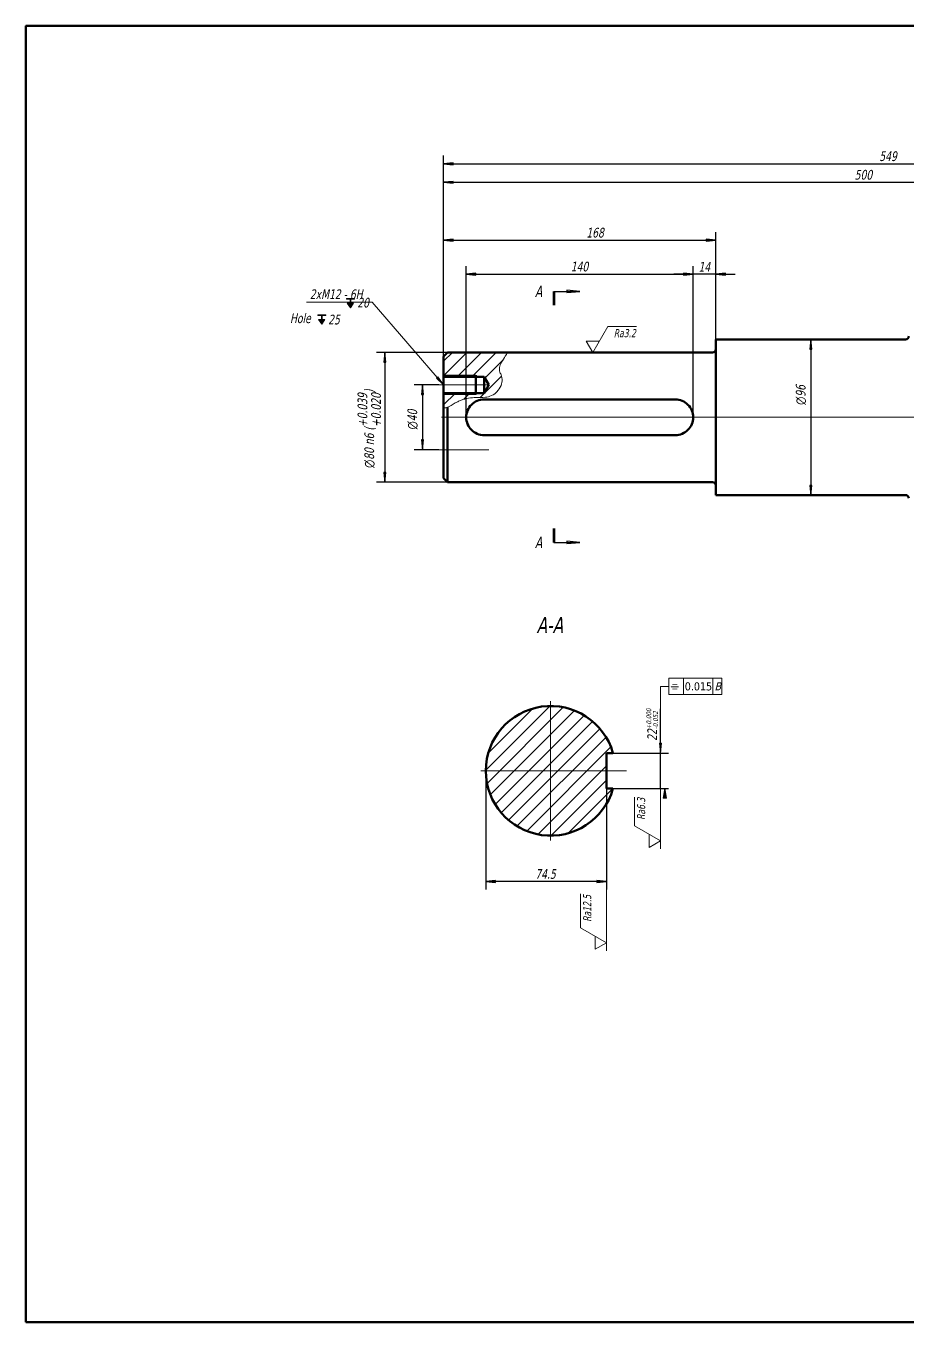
# Model space of a CAD drawing. Header units: millimetres. Extents: x 50 to 1238, y -20 to 820.
# Drawn here: x 50 to 594, y 20 to 820 of the extents above; entities that cross this region are included whole.
import ezdxf

# ---------------------------------------------------------------- set-up
doc = ezdxf.new("R2010")
doc.units = ezdxf.units.MM
doc.header["$LTSCALE"] = 2
doc.linetypes.add('CENTER2', pattern=[28.575, 19.05, -3.175, 3.175, -3.175])
for name, color, linetype, lineweight in [('Copy (1) of Section Line (ISO)', 7, 'Continuous', 30), ('剖面线 (ISO)', 7, 'Continuous', 18), ('副本(1) 可见窄的 (ISO)', 7, 'Continuous', 15), ('副本(1) 符号 (ISO)', 7, 'Continuous', 15), ('可见 (ISO)', 7, 'Continuous', 50), ('尺寸 (ISO)', 7, 'Continuous', 25)]:
    doc.layers.add(name, color=color, linetype=linetype, lineweight=lineweight)
doc.layers.add('副本(1) 中心标记（ISO）', color=1, linetype='CENTER2', lineweight=13, true_color=0xff0000)
doc.layers.add('副本(1) 中心线 (ISO)', color=1, linetype='CENTER2', lineweight=13, true_color=0xff0000)
doc.styles.add('Copy of GB（2.5）', font='tahoma.ttf')
doc.styles.add('GB（2.5）', font='', dxfattribs={"width": 0.8})
doc.styles.add('GB（3.5）', font='', dxfattribs={"width": 0.8})
doc.styles.add('GB（3）', font='', dxfattribs={"width": 0.8})
doc.styles.add('GB（5）', font='', dxfattribs={"width": 0.8})
doc.styles.add('文本样式79', font='AIGDT___.TTF')
doc.styles.add('文本样式81', font='')
doc.styles.get('GB（2.5）').set_extended_font_data('Tahoma', italic=True)
doc.styles.get('GB（3.5）').set_extended_font_data('Tahoma', italic=True)
doc.styles.get('GB（3）').set_extended_font_data('Tahoma', italic=True)
doc.styles.get('GB（5）').set_extended_font_data('Tahoma', italic=True)
doc.styles.get('文本样式81').set_extended_font_data('Tahoma', italic=True)
doc.dimstyles.new('副本 默认 (GB)', dxfattribs={"dimscale": 2, "dimtxt": 3, "dimasz": 3, "dimexe": 2.5, "dimexo": 0, "dimgap": 0.75, "dimtad": 1, "dimdec": 3, "dimrnd": 1e-08, "dimdsep": 46, "dimtxsty": 'GB（3）', "dimblk": 'Filled-1', "dimcen": 0.09, "dimdle": 10, "dimclrd": 256, "dimclre": 256, "dimclrt": 256, "dimaunit": 1, "dimadec": 0, "dimazin": 2, "dimtfac": 0.5, "dimtdec": 3, "dimtmove": 0, "dimatfit": 3, "dimldrblk": 'Filled-1', "dimfxl": 1, "dimtolj": 1, "dimtzin": 0, "dimlwd": -1, "dimlwe": -1, "dimarcsym": 0})
doc.dimstyles.new('副本 默认 (GB)$7', dxfattribs={"dimscale": 2, "dimtxt": 3, "dimasz": 3, "dimexe": 2.5, "dimexo": 0, "dimgap": 0.75, "dimtad": 1, "dimdec": 3, "dimrnd": 1e-08, "dimdsep": 46, "dimtxsty": 'GB（3）', "dimblk": 'Filled-1', "dimcen": 0.09, "dimdle": 10, "dimclrd": 256, "dimclre": 256, "dimclrt": 256, "dimaunit": 1, "dimadec": 0, "dimazin": 2, "dimtfac": 0.5, "dimtdec": 3, "dimtmove": 0, "dimatfit": 3, "dimldrblk": 'Filled-1', "dimfxl": 1, "dimtolj": 1, "dimtzin": 0, "dimlwd": -1, "dimlwe": -1, "dimarcsym": 0})
pattern_1 = [(45, (0, 0), (-4.49013, 4.49013), [])]

# ---------------------------------------------------------------- blocks, each defined once
blk = doc.blocks.new('图框 Default Border')
at = {"layer": '可见 (ISO)', "flags": 128}
blk.add_lwpolyline([(25, 10), (25, 410), (584, 410), (584, 10), (25, 10)], dxfattribs=at)
blk = doc.blocks.new('二维转换剖视图0')
at = {"layer": 'Copy (1) of Section Line (ISO)', "linetype": 'Continuous', "lineweight": 60}
for p, q in [((187.9, 328.07), (187.9, 323.82)), ((187.9, 254.86), (187.9, 250.61))]:
    blk.add_line(p, q, dxfattribs=at)
at = {"layer": 'Copy (1) of Section Line (ISO)', "linetype": 'Continuous'}
for p, q in [((187.9, 328.07), (191.9, 328.07)), ((195.9, 328.07), (191.9, 328.45)), ((191.9, 328.45), (191.9, 327.7)), ((191.9, 328.07), (195.9, 328.07)), ((191.9, 327.7), (195.9, 328.07)), ((187.9, 250.61), (191.9, 250.61)), ((195.9, 250.61), (191.9, 250.98)), ((191.9, 250.98), (191.9, 250.23)), ((191.9, 250.61), (195.9, 250.61)), ((191.9, 250.23), (195.9, 250.61))]:
    blk.add_line(p, q, dxfattribs=at)
at = {"layer": 'Copy (1) of Section Line (ISO)', "linetype": 'Continuous', "flags": 128}
for points in [[(191.9, 327.7), (195.9, 328.07), (191.9, 328.45), (191.9, 327.7)], [(191.9, 250.23), (195.9, 250.61), (191.9, 250.98), (191.9, 250.23)]]:
    blk.add_lwpolyline(points, dxfattribs=at)
at = {"layer": 'Copy (1) of Section Line (ISO)'}
for points in [[(191.9, 327.7), (195.9, 328.07), (191.9, 328.45), (191.9, 327.7)], [(191.9, 250.23), (195.9, 250.61), (191.9, 250.98), (191.9, 250.23)]]:
    blk.add_solid(points, dxfattribs=at)
at = {"layer": 'Copy (1) of Section Line (ISO)', "char_height": 3.5, "attachment_point": 7, "style": 'GB（3.5）'}
for insert in [(182.02, 326.32), (182.02, 248.86)]:
    blk.add_mtext('A', dxfattribs=dict(at, insert=insert))
blk = doc.blocks.new('Filled-1')
at = {"color": 0}
for p, q in [((0, 0), (-1, 0.1)), ((-1, 0.1), (-1, -0.1)), ((-1, 0), (0, 0)), ((-1, -0.1), (0, 0))]:
    blk.add_line(p, q, dxfattribs=at)
at = {"color": 0, "flags": 128}
blk.add_lwpolyline([(-1, -0.1), (0, 0), (-1, 0.1), (-1, -0.1)], dxfattribs=at)
at = {"color": 0}
blk.add_solid([(-1, -0.1), (0, 0), (-1, 0.1), (-1, -0.1)], dxfattribs=at)
blk = doc.blocks.new('*D19')
at = {"layer": 'Defpoints', "color": 0, "transparency": 16777216}
for p in [(347.21, 618.43), (271.4, 538.43), (310.19, 538.43)]:
    blk.add_point(p, dxfattribs=at)
at = {"layer": '尺寸 (ISO)', "transparency": 16777216}
for p, q in [((347.21, 618.43), (266.4, 618.43)), ((271.4, 612.43), (271.4, 544.43)), ((310.19, 538.43), (266.4, 538.43))]:
    blk.add_line(p, q, dxfattribs=at)
at = {"layer": '尺寸 (ISO)', "transparency": 16777216, "xscale": 6, "yscale": 6, "zscale": 6}
for p, rotation in [((271.4, 618.43), 90), ((271.4, 538.43), 270)]:
    blk.add_blockref('Filled-1', p, dxfattribs=dict(at, rotation=rotation))
at = {"layer": '尺寸 (ISO)', "transparency": 16777216, "insert": (261.82, 547.22), "char_height": 6, "attachment_point": 4, "rotation": 90, "style": 'GB（3）'}
blk.add_mtext('\\A1;\\fAIGDT|b0|i1;\\H6.0000;n\\fTahoma|b0|i1;\\H6.0000;80 n6 (\\S+0.039^ +0.020;)', dxfattribs=at)
blk = doc.blocks.new('*D20')
at = {"layer": 'Defpoints', "color": 0, "transparency": 16777216}
for p in [(535.03, 626.43), (534.24, 530.43), (535.03, 530.43)]:
    blk.add_point(p, dxfattribs=at)
at = {"layer": '尺寸 (ISO)', "transparency": 16777216}
blk.add_line((534.24, 620.43), (534.24, 536.43), dxfattribs=at)
at = {"layer": '尺寸 (ISO)', "transparency": 16777216, "xscale": 6, "yscale": 6, "zscale": 6}
for p, rotation in [((534.24, 626.43), 90), ((534.24, 530.43), 270)]:
    blk.add_blockref('Filled-1', p, dxfattribs=dict(at, rotation=rotation))
at = {"layer": '尺寸 (ISO)', "transparency": 16777216, "insert": (528.23, 586.14), "char_height": 6, "attachment_point": 4, "rotation": 90, "style": 'GB（3）'}
blk.add_mtext('\\A1;\\fAIGDT|b0|i1;\\H6.0000;n\\fTahoma|b0|i1;\\H6.0000;96', dxfattribs=at)
blk = doc.blocks.new('*D26')
at = {"layer": 'Defpoints', "color": 0, "transparency": 16777216}
for p in [(856.69, 734.93), (856.69, 630.93), (307.69, 615.93)]:
    blk.add_point(p, dxfattribs=at)
at = {"layer": '尺寸 (ISO)', "transparency": 16777216}
for p, q in [((307.69, 615.93), (307.69, 739.93)), ((856.69, 630.93), (856.69, 739.93)), ((313.69, 734.93), (850.69, 734.93))]:
    blk.add_line(p, q, dxfattribs=at)
at = {"layer": '尺寸 (ISO)', "transparency": 16777216, "xscale": 6, "yscale": 6, "zscale": 6, "rotation": 180}
blk.add_blockref('Filled-1', (307.69, 734.93), dxfattribs=at)
at = {"layer": '尺寸 (ISO)', "transparency": 16777216, "xscale": 6, "yscale": 6, "zscale": 6}
blk.add_blockref('Filled-1', (856.69, 734.93), dxfattribs=at)
at = {"layer": '尺寸 (ISO)', "transparency": 16777216, "insert": (576.57, 739.56), "char_height": 6, "attachment_point": 4, "style": 'GB（3）'}
blk.add_mtext('\\A1;549', dxfattribs=at)
blk = doc.blocks.new('*D27')
at = {"layer": 'Defpoints', "color": 0, "transparency": 16777216}
for p in [(807.69, 723.47), (807.69, 650.43), (307.69, 615.93)]:
    blk.add_point(p, dxfattribs=at)
at = {"layer": '尺寸 (ISO)', "transparency": 16777216}
for p, q in [((307.69, 615.93), (307.69, 728.47)), ((807.69, 650.43), (807.69, 728.47)), ((313.69, 723.47), (801.69, 723.47))]:
    blk.add_line(p, q, dxfattribs=at)
at = {"layer": '尺寸 (ISO)', "transparency": 16777216, "xscale": 6, "yscale": 6, "zscale": 6, "rotation": 180}
blk.add_blockref('Filled-1', (307.69, 723.47), dxfattribs=at)
at = {"layer": '尺寸 (ISO)', "transparency": 16777216, "xscale": 6, "yscale": 6, "zscale": 6}
blk.add_blockref('Filled-1', (807.69, 723.47), dxfattribs=at)
at = {"layer": '尺寸 (ISO)', "transparency": 16777216, "insert": (561.36, 728.09), "char_height": 6, "attachment_point": 4, "style": 'GB（3）'}
blk.add_mtext('\\A1;500', dxfattribs=at)
blk = doc.blocks.new('*D28')
at = {"layer": 'Defpoints', "color": 0, "transparency": 16777216}
for p in [(475.69, 687.7), (475.69, 626.43), (307.69, 615.93)]:
    blk.add_point(p, dxfattribs=at)
at = {"layer": '尺寸 (ISO)', "transparency": 16777216}
for p, q in [((307.69, 615.93), (307.69, 692.7)), ((475.69, 626.43), (475.69, 692.7)), ((313.69, 687.7), (469.69, 687.7))]:
    blk.add_line(p, q, dxfattribs=at)
at = {"layer": '尺寸 (ISO)', "transparency": 16777216, "xscale": 6, "yscale": 6, "zscale": 6, "rotation": 180}
blk.add_blockref('Filled-1', (307.69, 687.7), dxfattribs=at)
at = {"layer": '尺寸 (ISO)', "transparency": 16777216, "xscale": 6, "yscale": 6, "zscale": 6}
blk.add_blockref('Filled-1', (475.69, 687.7), dxfattribs=at)
at = {"layer": '尺寸 (ISO)', "transparency": 16777216, "insert": (395.77, 692.34), "char_height": 6, "attachment_point": 4, "style": 'GB（3）'}
blk.add_mtext('\\A1;168', dxfattribs=at)
blk = doc.blocks.new('*D32')
at = {"layer": 'Defpoints', "color": 0, "transparency": 16777216}
for p in [(461.69, 666.79), (321.69, 578.43), (461.69, 578.43)]:
    blk.add_point(p, dxfattribs=at)
at = {"layer": '尺寸 (ISO)', "transparency": 16777216}
for p, q in [((321.69, 578.43), (321.69, 671.79)), ((327.69, 666.79), (455.69, 666.79)), ((461.69, 578.43), (461.69, 671.79))]:
    blk.add_line(p, q, dxfattribs=at)
at = {"layer": '尺寸 (ISO)', "transparency": 16777216, "xscale": 6, "yscale": 6, "zscale": 6, "rotation": 180}
blk.add_blockref('Filled-1', (321.69, 666.79), dxfattribs=at)
at = {"layer": '尺寸 (ISO)', "transparency": 16777216, "xscale": 6, "yscale": 6, "zscale": 6}
blk.add_blockref('Filled-1', (461.69, 666.79), dxfattribs=at)
at = {"layer": '尺寸 (ISO)', "transparency": 16777216, "insert": (386.16, 671.42), "char_height": 6, "attachment_point": 4, "style": 'GB（3）'}
blk.add_mtext('\\A1;140', dxfattribs=at)
blk = doc.blocks.new('*D33')
at = {"layer": 'Defpoints', "color": 0, "transparency": 16777216}
for p in [(461.69, 666.79), (475.69, 626.43), (461.69, 578.43)]:
    blk.add_point(p, dxfattribs=at)
at = {"layer": '尺寸 (ISO)', "transparency": 16777216}
for p, q in [((455.69, 666.79), (449.69, 666.79)), ((461.69, 578.43), (461.69, 671.79)), ((475.69, 666.79), (461.69, 666.79)), ((475.69, 626.43), (475.69, 671.79)), ((481.69, 666.79), (487.69, 666.79))]:
    blk.add_line(p, q, dxfattribs=at)
at = {"layer": '尺寸 (ISO)', "transparency": 16777216, "xscale": 6, "yscale": 6, "zscale": 6}
blk.add_blockref('Filled-1', (461.69, 666.79), dxfattribs=at)
at = {"layer": '尺寸 (ISO)', "transparency": 16777216, "xscale": 6, "yscale": 6, "zscale": 6, "rotation": 180}
blk.add_blockref('Filled-1', (475.69, 666.79), dxfattribs=at)
at = {"layer": '尺寸 (ISO)', "transparency": 16777216, "insert": (465, 671.3), "char_height": 6, "attachment_point": 4, "style": 'GB（3）'}
blk.add_mtext('\\A1;14', dxfattribs=at)
blk = doc.blocks.new('*D35')
at = {"layer": 'Defpoints', "color": 0, "transparency": 16777216}
for p in [(333.77, 360.24), (408.27, 349.24), (333.77, 291.98)]:
    blk.add_point(p, dxfattribs=at)
at = {"layer": '尺寸 (ISO)', "transparency": 16777216}
for p, q in [((333.77, 360.24), (333.77, 286.98)), ((408.27, 349.24), (408.27, 286.98)), ((402.27, 291.98), (339.77, 291.98))]:
    blk.add_line(p, q, dxfattribs=at)
at = {"layer": '尺寸 (ISO)', "transparency": 16777216, "xscale": 6, "yscale": 6, "zscale": 6, "rotation": 180}
blk.add_blockref('Filled-1', (333.77, 291.98), dxfattribs=at)
at = {"layer": '尺寸 (ISO)', "transparency": 16777216, "xscale": 6, "yscale": 6, "zscale": 6}
blk.add_blockref('Filled-1', (408.27, 291.98), dxfattribs=at)
at = {"layer": '尺寸 (ISO)', "transparency": 16777216, "insert": (364.29, 296.54), "char_height": 6, "attachment_point": 4, "style": 'GB（3）'}
blk.add_mtext('\\A1;74.5', dxfattribs=at)
blk = doc.blocks.new('*D36')
at = {"layer": 'Defpoints', "color": 0, "transparency": 16777216}
for p in [(412.23, 371.24), (412.23, 349.24), (441.53, 349.24)]:
    blk.add_point(p, dxfattribs=at)
at = {"layer": '尺寸 (ISO)', "transparency": 16777216}
for p, q in [((441.53, 371.24), (441.53, 398.56)), ((412.23, 371.24), (446.53, 371.24)), ((441.53, 349.24), (441.53, 371.24)), ((412.23, 349.24), (446.53, 349.24))]:
    blk.add_line(p, q, dxfattribs=at)
at = {"layer": '尺寸 (ISO)', "transparency": 16777216, "insert": (436.41, 378.74), "char_height": 6, "attachment_point": 4, "rotation": 90, "style": 'GB（3）'}
blk.add_mtext('\\A1;22{\\H3;\\S+0.000^ -0.052;}', dxfattribs=at)
blk = doc.blocks.new('_None')
blk = doc.blocks.new('表面粗糙度标识符号1')
at = {"layer": '副本(1) 符号 (ISO)'}
for p, q in [((204.14, 124.57), (204.14, 146.99)), ((196.13, 131.69), (196.13, 142.14)), ((204.13, 127.07), (196.13, 131.69)), ((200.63, 125.05), (200.63, 129.1)), ((200.63, 125.05), (204.13, 127.07))]:
    blk.add_line(p, q, dxfattribs=at)
at = {"layer": '副本(1) 符号 (ISO)', "insert": (199.46, 133.52), "char_height": 2.5, "attachment_point": 7, "rotation": 90, "style": 'GB（2.5）'}
blk.add_mtext('Ra12.5', dxfattribs=at)
blk = doc.blocks.new('表面粗糙度标识符号2')
at = {"layer": '副本(1) 符号 (ISO)'}
for p, q in [((220.77, 156.02), (220.77, 174.62)), ((212.76, 163.14), (212.76, 171.98)), ((220.76, 158.52), (212.76, 163.14)), ((217.26, 156.5), (217.26, 160.54)), ((217.26, 156.5), (220.76, 158.52))]:
    blk.add_line(p, q, dxfattribs=at)
at = {"layer": '副本(1) 符号 (ISO)', "insert": (216.09, 164.97), "char_height": 2.5, "attachment_point": 7, "rotation": 90, "style": 'GB（2.5）'}
blk.add_mtext('Ra6.3', dxfattribs=at)
blk = doc.blocks.new('GDT 标识符号(&T)1')
at = {"layer": '副本(1) 符号 (ISO)'}
for p, q in [((223.31, 208.69), (239.71, 208.69)), ((223.31, 208.69), (223.31, 203.69)), ((227.87, 208.69), (227.87, 203.69)), ((236.92, 208.69), (236.92, 203.69)), ((239.71, 208.69), (239.71, 203.69)), ((220.79, 197.65), (220.81, 206.19)), ((220.81, 206.19), (223.31, 206.19)), ((223.31, 203.69), (239.71, 203.69)), ((220.69, 186.43), (220.77, 185.62)), ((220.77, 186.43), (220.77, 185.62)), ((220.77, 185.62), (220.85, 186.43))]:
    blk.add_line(p, q, dxfattribs=at)
at = {"layer": '副本(1) 符号 (ISO)', "flags": 128}
blk.add_lwpolyline([(220.47, 188.62), (220.77, 185.62), (221.07, 188.62), (220.47, 188.62)], dxfattribs=at)
at = {"layer": '副本(1) 符号 (ISO)'}
blk.add_solid([(220.47, 188.62), (220.77, 185.62), (221.07, 188.62), (220.47, 188.62)], dxfattribs=at)
at = {"layer": '副本(1) 符号 (ISO)', "char_height": 2.5, "attachment_point": 7}
for s, insert, style in [('i', (223.77, 204.95), '文本样式79'), ('0.015', (228.26, 204.89), 'Copy of GB（2.5）'), ('B', (237.42, 204.94), '文本样式81')]:
    blk.add_mtext(s, dxfattribs=dict(at, insert=insert, style=style))
blk = doc.blocks.new('渐渐')
at = {"layer": '剖面线 (ISO)'}
blk.add_hatch(color=256, dxfattribs=at).paths.add_polyline_path([(-0.5, 1.5), (-0.01, -1.5), (0.5, 1.5)])
at = {"layer": '副本(1) 可见窄的 (ISO)'}
for p, q in [((-0.5, 1.5), (-0.01, -1.5)), ((-0.5, 1.5), (0.5, 1.5)), ((-0.01, -1.5), (0.5, 1.5))]:
    blk.add_line(p, q, dxfattribs=at)
blk = doc.blocks.new('*D46')
at = {"layer": 'Defpoints', "color": 0, "transparency": 16777216}
for p in [(304.69, 598.43), (294.61, 558.43), (304.69, 558.43)]:
    blk.add_point(p, dxfattribs=at)
at = {"layer": '尺寸 (ISO)', "transparency": 16777216}
for p, q in [((304.69, 598.43), (289.61, 598.43)), ((294.61, 592.43), (294.61, 564.43)), ((304.69, 558.43), (289.61, 558.43))]:
    blk.add_line(p, q, dxfattribs=at)
at = {"layer": '尺寸 (ISO)', "transparency": 16777216, "xscale": 6, "yscale": 6, "zscale": 6}
for p, rotation in [((294.61, 598.43), 90), ((294.61, 558.43), 270)]:
    blk.add_blockref('Filled-1', p, dxfattribs=dict(at, rotation=rotation))
at = {"layer": '尺寸 (ISO)', "transparency": 16777216, "insert": (288.59, 571.01), "char_height": 6, "attachment_point": 4, "rotation": 90, "style": 'GB（3）'}
blk.add_mtext('\\A1;\\fAIGDT|b0|i1;\\H6.0000;n\\fTahoma|b0|i1;\\H6.0000;40', dxfattribs=at)
blk = doc.blocks.new('沉头孔')
at = {"layer": '剖面线 (ISO)'}
for points in [[(-1.24, 1.44), (-1.24, 1.24), (1.24, 1.24), (1.24, 1.44)], [(0, -1.44), (0, 1.44), (-0.14, 1.44), (-0.14, 0), (-0.99, 0)], [(0, -1.44), (0.95, 0), (-0.99, 0)], [(0, 1.44), (0, -1.44), (0.95, 0), (0.12, 0), (0.12, 1.44)]]:
    blk.add_hatch(color=256, dxfattribs=at).paths.add_polyline_path(points)
at = {"layer": '副本(1) 可见窄的 (ISO)'}
for p, q in [((-1.24, 1.44), (1.24, 1.44)), ((-1.24, 1.44), (-1.24, 1.24)), ((-1.24, 1.24), (1.24, 1.24)), ((0, -1.44), (-0.99, 0)), ((-0.99, 0), (0.95, 0)), ((-0.14, 0), (-0.14, 1.44)), ((0, 1.44), (0, -1.44)), ((0.95, 0), (0, -1.44)), ((0.12, 1.44), (0.12, 0)), ((1.24, 1.34), (1.24, 1.44)), ((1.24, 1.24), (1.24, 1.34))]:
    blk.add_line(p, q, dxfattribs=at)
blk = doc.blocks.new('表面粗糙度标识符号5')
at = {"layer": '副本(1) 符号 (ISO)'}
for p, q in [((199.9, 309.23), (204.52, 317.23)), ((204.52, 317.23), (213.38, 317.23)), ((197.88, 312.73), (199.9, 309.23)), ((197.88, 312.73), (201.92, 312.73))]:
    blk.add_line(p, q, dxfattribs=at)
at = {"layer": '副本(1) 符号 (ISO)', "insert": (206.35, 313.9), "char_height": 2.5, "attachment_point": 7, "style": 'GB（2.5）'}
blk.add_mtext('Ra3.2', dxfattribs=at)

msp = doc.modelspace()

# ---------------------------------------------------------------- hatches: boundary and pattern name
at = {"layer": '副本(1) 可见窄的 (ISO)'}
h = msp.add_hatch(dxfattribs=at)
h.set_pattern_fill('ANSI31', color=256, scale=50.8, style=0)
h.set_pattern_definition(pattern_1)
edge = h.paths.add_edge_path()
edge.add_spline(control_points=[(347.2128, 618.4348), (347.0622, 618.2065), (346.8363, 617.8639), (345.0484, 615.0966), (344.1416, 613.6733), (342.7902, 611.1308), (342.0037, 609.4241), (342.2177, 606.7545), (342.6416, 605.8928), (343.2098, 604.607), (343.8216, 603.4126), (343.914, 600.581), (343.6525, 599.3626), (342.5778, 596.7457), (341.6843, 595.3617), (339.8796, 593.4883), (338.8075, 592.5217), (336.0203, 591.2312), (334.7803, 590.9554), (331.4408, 590.5807), (329.2125, 590.7177), (323.6208, 590.4313), (320.3984, 589.9329), (316.2475, 588.0054), (315.601, 587.6674), (312.9974, 586.1867), (311.5647, 585.1076), (310.1882, 584.6031)], knot_values=[0, 0, 0, 0, 1.17661911, 1.17661911, 2.01441437, 2.01441437, 2.84966172, 2.84966172, 3.39285535, 3.39285535, 3.83079678, 3.83079678, 4.14996336, 4.14996336, 4.51800928, 4.51800928, 4.73709505, 4.73709505, 4.90987818, 4.90987818, 5.20099283, 5.20099283, 5.5406759, 5.5406759, 5.60692095, 5.60692095, 5.80477525, 5.80477525, 5.80477525, 5.80477525], degree=3, periodic=0)
edge.add_spline(control_points=[(310.1882, 584.6031), (309.4508, 584.3328), (308.7357, 584.2303), (307.8792, 584.3887), (307.784, 584.41), (307.6882, 584.435)], knot_values=[2.69274861, 2.69274861, 2.69274861, 2.69274861, 3.20033968, 3.20033968, 3.26337843, 3.26337843, 3.26337843, 3.26337843], degree=3, periodic=0)
edge.add_line((307.6882, 584.435), (307.6882, 593.3818))
edge.add_line((307.6882, 593.3818), (332.6882, 593.3818))
edge.add_line((332.6882, 593.3818), (335.7244, 598.4348))
edge.add_line((335.7244, 598.4348), (332.6882, 603.4878))
edge.add_line((332.6882, 603.4878), (307.6882, 603.4878))
edge.add_line((307.6882, 603.4878), (307.6882, 615.9348))
edge.add_line((307.6882, 615.9348), (310.1882, 618.4348))
edge.add_line((310.1882, 618.4348), (347.2128, 618.4348))
h = msp.add_hatch(dxfattribs=at)
h.set_pattern_fill('ANSI31', color=256, scale=50.8, style=0)
h.set_pattern_definition(pattern_1)
edge = h.paths.add_edge_path()
edge.add_ellipse((373.7723, 360.237), major_axis=(-11, 38.4578), ratio=1, start_angle=270, end_angle=598.0759717)
edge.add_line((412.2301, 349.237), (408.2723, 349.237))
edge.add_line((408.2723, 349.237), (408.2723, 371.237))
edge.add_line((408.2723, 371.237), (412.2301, 371.237))

# ---------------------------------------------------------------- linework, layer by layer
at = {"layer": '副本(1) 中心标记（ISO）', "linetype": 'Continuous'}
for p, q in [((373.7723, 403.237), (373.7723, 317.237)), ((420.6016, 360.237), (330.7723, 360.237))]:
    msp.add_line(p, q, dxfattribs=at)
at = {"layer": '副本(1) 中心线 (ISO)', "linetype": 'Continuous'}
for p, q in [((335.6882, 598.4348), (304.6882, 598.4348)), ((306.4918, 578.4348), (866.6251, 578.4348)), ((335.6882, 558.4348), (304.6882, 558.4348))]:
    msp.add_line(p, q, dxfattribs=at)
at = {"layer": '副本(1) 可见窄的 (ISO)'}
for p, q in [((327.6882, 604.4348), (307.6882, 604.4348)), ((307.6882, 592.4348), (327.6882, 592.4348))]:
    msp.add_line(p, q, dxfattribs=at)
for points, knots in [([(347.2128, 618.4348), (347.2128, 618.4348), (346.8363, 617.8639), (345.0484, 615.0966), (344.1416, 613.6733), (342.7902, 611.1308), (342.0037, 609.4241), (342.2177, 606.7545), (342.6416, 605.8928), (343.2098, 604.607), (343.8216, 603.4126), (343.914, 600.581), (343.6525, 599.3626), (342.5778, 596.7457), (341.6843, 595.3617), (339.8796, 593.4883), (338.8075, 592.5217), (336.0203, 591.2312), (334.7803, 590.9554), (331.4408, 590.5807), (329.2125, 590.7177), (323.6208, 590.4313), (320.3984, 589.9329), (316.2475, 588.0054), (315.601, 587.6674), (312.9974, 586.1867), (311.5647, 585.1076), (310.1882, 584.6031)], [0, 0, 0, 0, 1.17661911, 1.17661911, 2.01441437, 2.01441437, 2.84966172, 2.84966172, 3.39285535, 3.39285535, 3.83079678, 3.83079678, 4.14996336, 4.14996336, 4.51800928, 4.51800928, 4.73709505, 4.73709505, 4.90987818, 4.90987818, 5.20099283, 5.20099283, 5.5406759, 5.5406759, 5.60692095, 5.60692095, 5.80477525, 5.80477525, 5.80477525, 5.80477525]), ([(310.1882, 584.6031), (309.4508, 584.3328), (308.7357, 584.2303), (307.8792, 584.3887), (307.784, 584.41), (307.6882, 584.435)], [2.692748611, 2.692748611, 2.692748611, 2.692748611, 3.200339681, 3.200339681, 3.263378428, 3.263378428, 3.263378428, 3.263378428])]:
    msp.add_open_spline(points, degree=3, knots=knots, dxfattribs=at)
at = {"layer": '可见 (ISO)'}
for p, q in [((475.6882, 530.4348), (475.6882, 626.4348)), ((475.6882, 626.4348), (592.6882, 626.4348)), ((307.6882, 615.9348), (310.1882, 618.4348)), ((310.1882, 618.4348), (347.2128, 618.4348)), ((347.2128, 618.4348), (473.6882, 618.4348)), ((307.6882, 603.4878), (307.6882, 615.9348)), ((332.6882, 603.4878), (307.6882, 603.4878)), ((307.6882, 593.3818), (307.6882, 603.4878)), ((327.6882, 604.4348), (327.6882, 592.4348)), ((335.7244, 598.4348), (332.6882, 603.4878)), ((332.6882, 603.4878), (332.6882, 593.3818)), ((307.6882, 593.3818), (332.6882, 593.3818)), ((307.6882, 584.435), (307.6882, 593.3818)), ((332.6882, 593.3818), (335.7244, 598.4348)), ((307.6882, 540.9348), (307.6882, 584.435)), ((310.1882, 584.6031), (310.1882, 538.4348)), ((332.6882, 589.4348), (450.6882, 589.4348)), ((450.6882, 567.4348), (332.6882, 567.4348)), ((307.6882, 540.9348), (310.1882, 538.4348)), ((310.1882, 538.4348), (473.6882, 538.4348)), ((475.6882, 530.4348), (592.6882, 530.4348)), ((408.2723, 349.237), (408.2723, 371.237)), ((408.2723, 371.237), (412.2301, 371.237)), ((412.2301, 349.237), (408.2723, 349.237))]:
    msp.add_line(p, q, dxfattribs=at)
for centre, radius, start, end in [((592.6882, 628.4348), 2, 270, 0), ((473.6882, 620.4348), 2, 270, 0), ((473.6882, 536.4348), 2, 0, 90), ((592.6882, 528.4348), 2, 0, 90), ((373.7723, 360.237), 40, 15.9620142, 344.0379858)]:
    msp.add_arc(centre, radius, start, end, dxfattribs=at)
for points, knots in [([(321.6882, 578.4348), (321.6882, 579.8236), (321.9672, 581.3002), (323.0921, 584.0083), (323.9375, 585.2405), (325.8828, 587.1857), (327.1149, 588.031), (329.8227, 589.1558), (331.2992, 589.4348), (332.6882, 589.4348)], [1.66672111, 1.66672111, 1.66672111, 1.66672111, 2.08335818, 2.08335818, 2.49999525, 2.49999525, 2.91671873, 2.91671873, 3.33344221, 3.33344221, 3.33344221, 3.33344221]), ([(450.6882, 589.4348), (452.0773, 589.4348), (453.5538, 589.1558), (456.2616, 588.031), (457.4937, 587.1857), (459.4389, 585.2405), (460.2844, 584.0083), (461.4092, 581.3002), (461.6882, 579.8236), (461.6882, 578.4348)], [-3.33344221, -3.33344221, -3.33344221, -3.33344221, -2.91671873, -2.91671873, -2.49999525, -2.49999525, -2.08335818, -2.08335818, -1.66672111, -1.66672111, -1.66672111, -1.66672111]), ([(332.6882, 567.4348), (331.2992, 567.4348), (329.8227, 567.7139), (327.1149, 568.8386), (325.8828, 569.6839), (323.9375, 571.6292), (323.0921, 572.8613), (321.9672, 575.5695), (321.6882, 577.046), (321.6882, 578.4348)], [0, 0, 0, 0, 0.41672348, 0.41672348, 0.83344697, 0.83344697, 1.25008404, 1.25008404, 1.66672111, 1.66672111, 1.66672111, 1.66672111]), ([(461.6882, 578.4348), (461.6882, 577.046), (461.4092, 575.5695), (460.2844, 572.8613), (459.4389, 571.6292), (457.4937, 569.6839), (456.2616, 568.8386), (453.5538, 567.7139), (452.0773, 567.4348), (450.6882, 567.4348)], [-1.66672111, -1.66672111, -1.66672111, -1.66672111, -1.25008404, -1.25008404, -0.83344697, -0.83344697, -0.41672348, -0.41672348, 0, 0, 0, 0])]:
    msp.add_open_spline(points, degree=3, knots=knots, dxfattribs=at)

# ---------------------------------------------------------------- block references
at = {"xscale": 2, "yscale": 2, "zscale": 2}
for name, p in [('图框 Default Border', (0, 0)), ('沉头孔', (250.2934, 648.8344)), ('沉头孔', (232.5531, 638.8163))]:
    msp.add_blockref(name, p, dxfattribs=at)
at = {"xscale": 2, "yscale": 2, "zscale": 2, "rotation": 180}
msp.add_blockref('渐渐', (444.2007, 346.3449), dxfattribs=at)
at = {"layer": 'Copy (1) of Section Line (ISO)', "xscale": 2, "yscale": 2, "zscale": 2}
msp.add_blockref('二维转换剖视图0', (0, 0), dxfattribs=at)
at = {"layer": '副本(1) 符号 (ISO)', "xscale": 2, "yscale": 2, "zscale": 2}
for name in ['表面粗糙度标识符号5', 'GDT 标识符号(&T)1', '表面粗糙度标识符号2', '表面粗糙度标识符号1']:
    msp.add_blockref(name, (0, 0), dxfattribs=at)

# ---------------------------------------------------------------- texts
at = {"layer": '副本(1) 符号 (ISO)', "insert": (257.7091, 657.3755), "char_height": 6, "width": 46.574592, "attachment_point": 3, "line_spacing_factor": 0.525, "style": 'GB（3）'}
msp.add_mtext('\\fTahoma|b0|i1;2xM12 - 6H      ', dxfattribs=at)
at = {"layer": '副本(1) 符号 (ISO)'}
for s, insert, char_height, attachment_point, style in [('\\fTahoma|b0|i1;20', (254.4676, 649.1523), 6, 4, 'GB（3）'), ('\\fTahoma|b0|i1;25', (236.4878, 638.7169), 6, 4, 'GB（3）'), ('A-A', (365.0575, 445.237), 10, 7, 'GB（5）')]:
    msp.add_mtext(s, dxfattribs=dict(at, insert=insert, char_height=char_height, attachment_point=attachment_point, style=style))
at = {"layer": '副本(1) 符号 (ISO)', "insert": (212.9345, 642.5731), "char_height": 6, "width": 13.205836, "attachment_point": 1, "style": 'GB（3.5）'}
msp.add_mtext('\\fTahoma|b0|i1;\\H6.0000;Hole', dxfattribs=at)

# ---------------------------------------------------------------- dimensions: what is measured, and where the dimension line sits
at = {"layer": '尺寸 (ISO)'}
for base, p1, p2, angle, override, picture, middle in [((856.6882, 734.9348), (307.6882, 615.9348), (856.6882, 630.9348), 180, {"dimgap": 0.75, "dimdec": 3, "dimtol": 0, "dimlim": 0, "dimtp": 0, "dimtm": 0, "dimtdec": 3, "dimtofl": 0, "dimatfit": 1}, '*D26', (582.1882, 734.9348)), ((807.6882, 723.4692), (307.6882, 615.9348), (807.6882, 650.4348), 180, {"dimgap": 0.75, "dimdec": 3, "dimtol": 0, "dimlim": 0, "dimtp": 0, "dimtm": 0, "dimtdec": 3, "dimtofl": 0, "dimatfit": 1}, '*D27', (567.0234, 723.4692)), ((475.6882, 687.7022), (307.6882, 615.9348), (475.6882, 626.4348), 180, {"dimgap": 0.75, "dimdec": 3, "dimtol": 0, "dimlim": 0, "dimtp": 0, "dimtm": 0, "dimtdec": 3, "dimtofl": 0, "dimatfit": 1}, '*D28', (401.3478, 687.7022)), ((461.6882, 666.7945), (321.6882, 578.4348), (461.6882, 578.4348), 180, {"dimgap": 0.75, "dimdec": 3, "dimtol": 0, "dimlim": 0, "dimtp": 0, "dimtm": 0, "dimtdec": 3, "dimtofl": 0, "dimatfit": 1}, '*D32', (391.6882, 666.7945)), ((461.6882, 666.7945), (475.6882, 626.4348), (461.6882, 578.4348), 180, {"dimgap": 0.75, "dimdec": 3, "dimtol": 0, "dimlim": 0, "dimtp": 0, "dimtm": 0, "dimtdec": 3, "dimtofl": 1, "dimatfit": 1}, '*D33', (468.6882, 666.7945)), ((441.5332, 349.237), (412.2301, 371.237), (412.2301, 349.237), 90, {"dimgap": 0.75, "dimdec": 3, "dimblk1": 'None', "dimblk2": 'None', "dimsah": 1, "dimdle": 0, "dimtol": 1, "dimlim": 0, "dimtp": 0, "dimtm": 0.052, "dimtdec": 3, "dimtofl": 0, "dimatfit": 2}, '*D36', (441.5332, 387.8962)), ((333.7723, 291.9776), (408.2723, 349.237), (333.7723, 360.237), 180, {"dimgap": 0.75, "dimdec": 3, "dimtol": 0, "dimlim": 0, "dimtp": 0, "dimtm": 0, "dimtdec": 3, "dimtofl": 0, "dimatfit": 1}, '*D35', (371.0223, 291.9776))]:
    dim = msp.add_linear_dim(base=base, p1=p1, p2=p2, angle=angle, dimstyle='副本 默认 (GB)', override=override, dxfattribs=at)
    dim.commit()
    dim.dimension.update_dxf_attribs({"geometry": picture, "text_midpoint": middle, "dimtype": 160})
for base, p1, p2, angle, text, override, picture, middle in [((534.2399, 530.4348), (535.0294, 626.4348), (535.0294, 530.4348), 270, '\\fAIGDT|b0|i1;\\H6.0000;n\\fTahoma|b0|i1;\\H6.0000;<>', {"dimgap": 0.75, "dimdec": 3, "dimse1": 1, "dimse2": 1, "dimtol": 0, "dimlim": 0, "dimtp": 0, "dimtm": 0, "dimtdec": 3, "dimtofl": 0, "dimatfit": 1}, '*D20', (534.2399, 593.5809)), ((271.4012, 538.4348), (347.2128, 618.4348), (310.1882, 538.4348), 270, '\\fAIGDT|b0|i1;\\H6.0000;n\\fTahoma|b0|i1;\\H6.0000;<> n6 (\\S+0.039^ +0.020;)', {"dimdec": 3, "dimtp": 0.039, "dimtm": -0.02, "dimtdec": 3, "dimtofl": 0, "dimatfit": 1}, '*D19', (271.4012, 573.9609)), ((294.6053, 558.4348), (304.6882, 598.4348), (304.6882, 558.4348), 90, '\\fAIGDT|b0|i1;\\H6.0000;n\\fTahoma|b0|i1;\\H6.0000;<>', {"dimgap": 0.75, "dimdec": 3, "dimtol": 0, "dimlim": 0, "dimtp": 0, "dimtm": 0, "dimtdec": 3, "dimtofl": 0, "dimatfit": 1}, '*D46', (294.6053, 578.4348))]:
    dim = msp.add_linear_dim(base=base, p1=p1, p2=p2, angle=angle, text=text, dimstyle='副本 默认 (GB)', override=override, dxfattribs=at)
    dim.commit()
    dim.dimension.update_dxf_attribs({"geometry": picture, "text_midpoint": middle, "dimtype": 160})

# ---------------------------------------------------------------- leaders
at = {"layer": '副本(1) 符号 (ISO)', "annotation_type": 0, "has_hookline": 1, "hookline_direction": 1, "text_width": 34.5478}
msp.add_leader([(307.6882, 598.4348), (263.7091, 649.4398), (257.7091, 649.4398)], dimstyle='副本 默认 (GB)$7', override={"dimgap": 0, "dimtad": 1}, dxfattribs=at)

doc.saveas('drawing.dxf')
